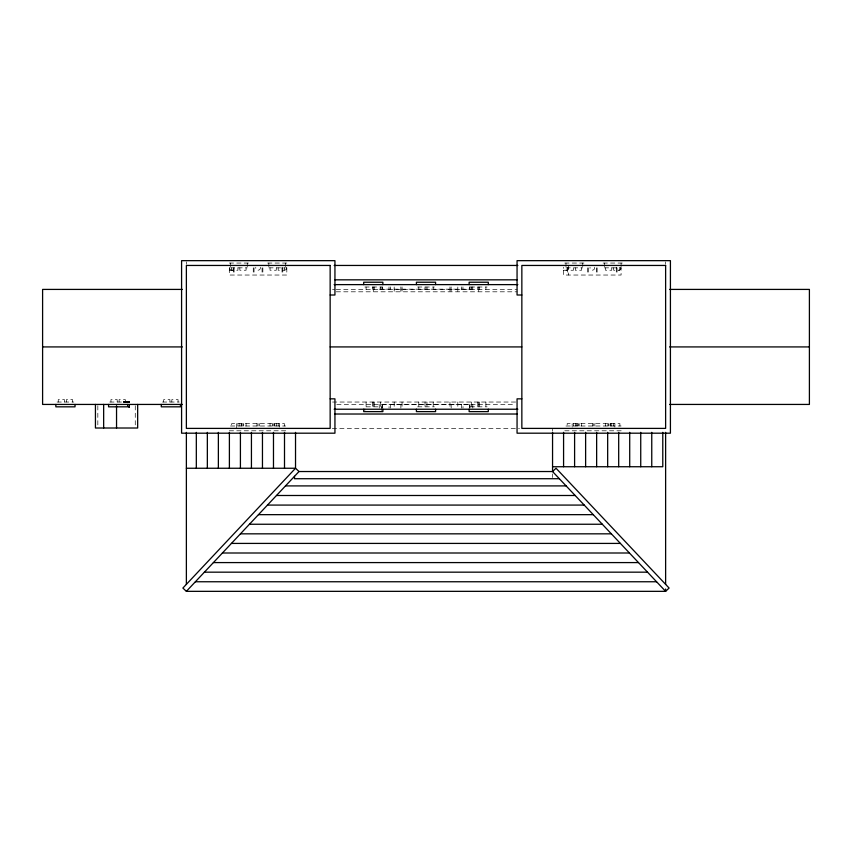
<?xml version="1.0" encoding="UTF-8"?>
<svg xmlns="http://www.w3.org/2000/svg" width="852" height="852" viewBox="0 0 852 852"><rect width="100%" height="100%" fill="white"/><g stroke="black" fill="none" stroke-linecap="round" stroke-linejoin="round"><path stroke-width="0.64" stroke-dasharray="4.26 3.19" d="M128.854 401.505L128.631 402.495M129.642 402.495L128.29 402.495L128.29 401.622C131.219 401.984 127.779 400.653 128.482 402.495L123.742 402.378L124.009 401.484M129.27 407.362L129.376 405.872M129.557 407.245L128.854 407.362M123.742 401.58L128.482 401.75M402.037 404.434L389.055 404.668L389.055 408.087M229.305 263.055L248.475 263.055M267.645 263.055L286.815 263.055M564.78 263.055L583.95 263.055M603.12 263.055L622.29 263.055M230.498 267.847L247.272 267.847M268.838 267.847L285.612 267.847M565.973 267.847L582.747 267.847M604.313 267.847L621.087 267.847L621.087 275.036L563.577 275.036L563.577 267.847M229.305 270.244L237.932 270.244L237.932 267.847M563.577 270.244L573.407 270.244L573.407 267.847M364.901 287.017L381.675 287.017M417.608 287.017L434.382 287.017M470.325 287.017L487.099 287.017M472.764 289.169L379.193 289.169L379.193 286.9M332.546 289.414L334.942 289.414M336.263 289.414L517.058 289.414M336.263 291.81L517.058 291.81M57.041 402.037L73.815 402.037M109.759 402.037L126.533 402.037M162.476 402.037L179.25 402.037M332.546 402.037L517.058 402.037M336.806 404.434L515.194 404.434M128.801 405.872L129.557 405.872M128.79 406.372L129.642 406.372M417.618 406.83L434.392 406.83M470.325 406.83L487.099 406.83M128.79 407.245L129.642 407.245L129.557 406.372M230.498 426L285.612 426M565.973 426L621.087 426M332.312 428.396L519.432 428.396M229.305 430.792L286.815 430.792M564.78 430.792L622.29 430.792M449.962 404.434L462.998 404.679L462.998 408.087M128.173 401.75L128.482 402.378M129.621 401.622L129.557 402.495M129.27 401.505L129.451 402.495M665.625 261.862L665.625 264.258M621.087 263.055L621.087 266.655M619.894 267.847L619.894 270.244L613.664 270.244L613.664 267.847M619.894 426L619.894 423.604L567.176 423.604L567.176 426M617.072 267.847L617.072 275.036M616.294 267.847L616.294 275.036M614.899 423.604L614.899 427.193M613.664 423.604L613.664 426M611.747 267.847L611.747 270.244L605.516 270.244L605.516 267.847M611.747 423.604L611.747 426M610.202 423.604L610.202 426M610.17 423.604L610.138 426M608.69 423.604L608.69 426M607.902 423.604L607.902 426M605.516 423.604L605.516 426M604.313 263.055L604.313 266.655M597.124 267.847L597.124 275.036M596.347 267.847L596.347 275.036M594.824 423.604L594.824 426M593.535 423.604L593.535 426M592.428 423.604L592.428 426M588.317 267.847L588.317 275.036M587.539 267.847L587.539 275.036M582.747 263.055L582.747 266.655M581.554 267.847L581.554 270.244L575.324 270.244L575.324 267.847M581.554 423.604L581.554 426M579.179 423.604L579.179 426M578.38 423.604L578.38 426M577.049 423.604L577.017 426L576.985 423.604M575.324 423.604L575.324 426M573.407 423.604L573.407 426M572.161 423.604L572.161 427.193M568.369 265.451L568.369 275.036M567.592 267.847L567.592 275.036M567.176 267.847L567.176 270.244M565.973 263.055L565.973 266.655M552.554 428.396L552.554 431.037M552.554 473.925L552.554 477.525M485.906 287.017L485.906 289.414M485.906 402.037L485.906 406.83M479.676 287.017L479.676 289.414M479.676 402.037L479.676 406.83M478.717 287.017L478.717 291.81M478.717 402.037L478.717 408.023M477.759 287.017L477.759 289.414M477.759 402.037L477.759 406.83M472.807 408.087L472.807 404.679L379.236 404.668L379.236 408.087M472.764 286.9L472.764 289.414M471.529 287.017L471.529 289.414M471.529 402.037L471.529 406.83M469.974 404.679L469.974 408.087M469.931 286.9L469.931 289.414M469.431 286.9L469.431 289.414M469.484 404.679L469.484 408.087M462.945 286.9L462.945 289.414M461.39 286.9L461.39 289.414M461.433 404.679L461.433 408.087M457.822 287.017L457.822 291.81M457.822 402.037L457.822 408.023M451.166 404.679L451.166 408.087M451.123 286.9L451.123 291.81M449.962 286.9L449.962 291.81M449.962 402.037L449.962 408.023M433.189 287.017L433.189 289.414M433.189 402.037L433.189 406.83M426.958 287.017L426.958 289.414M426.958 402.037L426.958 406.83M425.041 287.017L425.041 289.414M425.041 402.037L425.041 406.83M418.811 287.017L418.811 289.414M418.811 402.037L418.811 406.83M402.037 286.9L402.037 291.81M402.037 402.037L402.037 408.023M400.834 286.9L400.834 291.81M400.877 404.668L400.877 408.087M394.178 287.017L394.178 291.81M394.178 402.037L394.178 408.023M390.61 404.668L390.61 408.087M390.567 286.9L390.567 289.414M389.002 286.9L389.002 289.169M382.516 286.9L382.516 289.169M382.569 404.668L382.569 408.087M382.026 286.9L382.026 289.414M382.069 404.668L382.069 408.087M381.675 410.43L381.675 406.83L364.901 406.83L364.901 410.43M380.471 287.017L380.471 289.414M380.471 402.037L380.471 406.83M374.241 287.017L374.241 289.414M374.241 402.037L374.241 406.83M373.282 287.017L373.282 291.81M373.282 402.037L373.282 408.023M372.324 287.017L372.324 289.414M372.324 402.037L372.324 406.83M366.094 287.017L366.094 289.414M366.094 402.037L366.094 406.83M286.815 267.847L286.815 275.036L229.305 275.036L229.305 267.847M285.612 263.055L285.612 266.655M284.419 267.847L284.419 270.244L278.189 270.244L278.189 267.847M284.419 426L284.419 423.604L231.701 423.604L231.701 426M282.8 267.847L282.8 275.036M282.023 267.847L282.023 275.036M279.424 423.604L279.424 427.193M278.189 423.604L278.189 426M276.272 267.847L276.272 270.244L270.041 270.244L270.041 267.847M276.272 423.604L276.272 426M274.727 423.604L274.727 426M274.663 423.604L274.695 426M273.215 423.604L273.215 426M272.427 423.604L272.427 426M270.041 423.604L270.041 426M268.838 263.055L268.838 266.655M262.853 267.847L262.853 275.036M262.075 267.847L262.075 275.036M259.349 423.604L259.349 426M258.06 423.604L258.06 426M256.953 423.604L256.953 426M254.045 267.847L254.045 275.036M253.268 267.847L253.268 275.036M247.272 263.055L247.272 266.655M246.079 267.847L246.079 270.244L239.849 270.244L239.849 267.847M246.079 423.604L246.079 426M243.704 423.604L243.704 426M242.905 423.604L242.905 426M239.849 423.604L239.849 426M237.932 423.604L237.932 426M236.686 423.604L236.686 429.589M234.098 267.847L234.098 275.036M233.32 267.847L233.32 275.036M231.701 267.847L231.701 270.244A2.354 2.354 0 0 0 233.97 267.24M230.498 263.055L230.498 266.655M186.375 261.862L186.375 264.248M178.057 402.037L178.057 399.641L171.827 399.641L171.827 402.037M169.91 402.037L169.91 399.641L163.68 399.641L163.68 402.037M135.266 405.744L135.266 425.393M129.302 402.495L129.174 401.505L129.142 402.495M128.961 401.505L128.961 402.495M128.961 405.872L128.961 407.362M127.736 401.718L127.906 402.378M127.321 401.665L127.321 402.378M127.172 401.633L127.172 402.378M126.724 401.516L126.724 402.378M126.607 401.484L126.607 402.378M126.032 401.345L126.117 402.378M125.51 401.292L125.457 402.378M125.34 402.037L125.34 399.641L119.11 399.641L119.11 402.037M124.903 401.303L124.903 402.378M124.882 401.303L124.765 402.378M124.711 401.335L124.552 402.378M124.498 401.367L124.371 402.378M124.254 401.42L124.254 402.378M124.147 401.452L124.041 402.378M123.828 401.548L123.732 402.378M117.193 402.037L117.193 399.641L110.962 399.641L110.962 402.037M97.831 405.744L97.831 425.393M72.622 402.037L72.622 399.641L66.392 399.641L66.392 402.037M64.475 402.037L64.475 399.641L58.245 399.641L58.245 402.037M231.701 270.201A2.354 2.354 0 0 1 229.433 267.24M286.687 267.24A2.354 2.343 0 0 1 284.419 270.19A2.354 2.343 0 0 1 282.15 267.24M260.329 267.24A2.354 2.354 0 0 1 258.06 270.201A2.354 2.354 0 0 1 255.792 267.24M620.959 267.24A2.354 2.343 0 0 1 618.69 270.19A2.354 2.343 0 0 1 616.422 267.24M594.6 267.24A2.354 2.343 0 0 1 592.332 270.19A2.354 2.343 0 0 1 590.063 267.24M568.241 267.24A2.354 2.343 0 0 1 565.973 270.19A2.354 2.343 0 0 1 563.704 267.24M129.142 407.245L129.174 405.872L129.142 407.245M241.51 426L241.542 423.604L241.478 426"/><path stroke-width="1.28" d="M186.375 591.341L299.009 471.529L552.554 471.529L556.037 468.238L669.108 588.05L665.625 591.341L186.375 591.341L182.882 588.061L295.527 468.249L295.527 432.379M334.144 265.451L517.856 265.451M334.942 279.829L517.058 279.829M334.144 284.621L517.856 284.621M182.381 289.414L42.6 289.414L42.6 404.434L182.381 404.434M669.619 289.414L809.4 289.414L809.4 404.434L669.619 404.434M330.15 295.005L334.942 295.005L334.942 260.659L181.582 260.659L181.582 433.189L334.942 433.189L334.942 398.842L330.15 398.842M521.85 295.005L517.058 295.005L517.058 260.659L670.418 260.659L670.418 433.189L517.058 433.189L517.058 398.842L521.85 398.842M42.6 346.924L182.381 346.924M330.15 346.924L521.85 346.924M669.619 346.924L809.4 346.924M334.144 409.226L517.856 409.226M334.942 414.019L517.058 414.019M552.554 466.736L662.781 466.736L662.781 432.358M186.375 468.249L295.527 468.249L299.009 471.529M559.338 478.717L294.504 478.717L294.504 476.321M285.495 485.906L566.122 485.906M276.485 495.491L575.175 495.491M267.475 505.076L584.216 505.076M258.465 514.661L593.258 514.661M249.455 524.246L602.311 524.246M240.445 533.831L611.353 533.831M231.435 543.416L620.394 543.416M222.415 553.001L629.447 553.001M213.405 562.586L638.489 562.586M204.395 572.171L647.531 572.171M195.385 581.756L656.583 581.756M665.625 432.358L665.625 584.355M665.625 589.009L665.625 591.341L552.554 471.529L552.554 432.358M651.759 432.358L651.759 466.736M640.736 432.358L640.736 466.736M629.713 432.358L629.713 466.736M618.69 432.358L618.69 466.736M607.668 432.358L607.668 466.736M596.645 432.358L596.645 466.736M585.622 432.358L585.622 466.736M574.599 432.358L574.599 466.736M563.577 432.358L563.577 466.736M488.302 284.621L488.302 282.225L469.132 282.225L469.132 284.621M488.302 409.226L488.302 411.623L469.132 411.623L469.132 409.226M435.585 284.621L435.585 282.225L416.415 282.225L416.415 284.621M435.585 409.226L435.585 411.623L416.415 411.623L416.415 409.226M382.868 284.621L382.868 282.225L363.697 282.225L363.697 284.621M382.868 409.226L382.868 411.623L363.697 411.623L363.697 409.226M284.504 432.379L284.504 468.249M273.481 432.379L273.481 468.249M262.459 432.379L262.459 468.249M251.436 432.379L251.436 468.249M240.413 432.379L240.413 468.249M229.39 432.379L229.39 468.249M218.368 432.379L218.368 468.249M207.345 432.379L207.345 468.249M196.322 432.379L196.322 468.249M186.375 432.379L186.375 584.344M180.454 404.434L180.454 406.83L161.284 406.83L161.284 404.434M137.662 404.434L137.662 428.013L95.435 428.013L95.435 404.434M127.736 404.434L127.736 406.83L108.566 406.83L108.566 404.434M116.543 405.744L116.543 428.013M103.656 404.434L103.656 428.013M75.019 404.434L75.019 406.83L55.849 406.83L55.849 404.434M330.15 265.451L186.375 265.451L186.375 428.396L330.15 428.396L330.15 265.451M665.625 265.451L521.85 265.451L521.85 428.396L665.625 428.396L665.625 265.451"/></g></svg>
